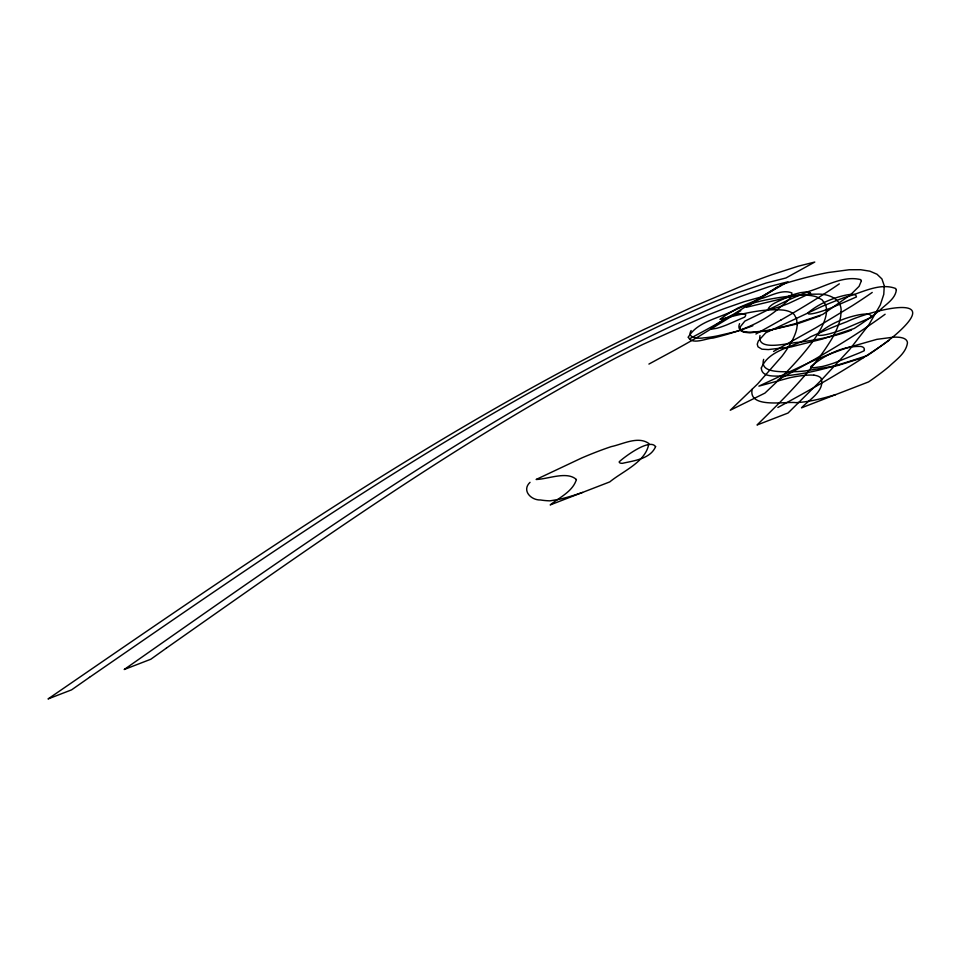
<?xml version="1.0" encoding="UTF-8"?>
<svg xmlns="http://www.w3.org/2000/svg" width="961" height="961" viewBox="0 0 961 961"><rect width="100%" height="100%" fill="white"/><g stroke="black" fill="none" stroke-linecap="round" stroke-linejoin="round"><path stroke-width="1.44" d="M752.127 389.301C748.126 408.845 785.389 401.254 795.936 402.647C809.534 401.938 822.796 398.443 835.782 394.575M759.995 335.533C756.295 352.795 791.408 341.876 799.672 342.284C817.186 339.509 834.965 336.71 851.482 330.019M763.659 359.354C759.286 373.3 781.894 371.511 790.29 371.835A631.737 83.583 -24.3 0 0 804.91 371.006L837.884 365.492L864.287 357.252M739.562 323.641C735.057 335.005 754.397 331.881 760.547 331.353A385.049 45.095 -25.4 0 0 773.173 329.371L796.753 324.025L820.25 315.809M691.127 330.536C686.322 338.224 698.971 338.789 703.668 337.864A327.148 36.29 -25.9 0 0 717.266 335.918L737.94 331.113L752.823 325.779M530.028 482.338C521.367 490.506 531.121 500.381 540.526 499.972A513.222 74.357 -25.6 0 0 549.992 500.849L559.41 499.276M885.117 314.247C851.278 338.993 814.676 359.63 778.038 379.871M888.829 340.482C853.596 365.576 815.829 386.863 777.857 407.488M778.062 286.546L732.246 315.052A163.694 17.418 -27.1 0 1 702.359 331.881L689.674 338.716M740.799 310.679L699.224 336.218A172.043 18.559 -27.2 0 1 675.163 349.864L648.915 364.075M780.909 320.037L755.899 334.02M773.545 351.45L815.925 327.737L852.095 305.85A186.338 23.941 -26.8 0 0 872.228 292.432M582.534 492.428L574.786 495.011A129.963 20.109 -27.2 0 1 559.41 499.276M813.919 375.162L811.444 375.066A205.173 34.476 -27.4 0 0 789.846 377.721L758.89 386.142L811.3 361.636A136.654 22.764 -26.6 0 1 847.446 347.702L876.888 339.341L893.382 337.191A160.091 26.944 -26.6 0 1 907.46 342.909C905.971 353.3 896.024 359.822 888.985 366.609A141.195 23.821 -26.5 0 1 868.54 381.925L801.498 407.824C808.766 399.956 825.583 390.683 820.994 378.105A185.978 31.064 -27.3 0 0 813.919 375.162M839.325 283.867A189.87 22.295 -26.9 0 1 780.885 320.049M896.349 289.922C895.352 298.859 886.15 304.12 880.228 309.898A144.462 20.397 -26.6 0 1 854.221 328.482L822.628 338.981L790.915 346.969L768.332 349.576L761.893 349.191L757.989 346.801L757.244 344.218L758.325 340.999L765.737 332.806L821.199 306.775A119.164 16.625 -26.5 0 1 845.067 297.309C861.056 293.225 879.219 282.234 895.664 288.492L896.349 289.922M688.28 337.191C692.088 345.371 706.203 338.224 713.05 338.08C737.447 332.146 761.653 323.821 780.68 306.811A123.08 14.607 -27 0 0 791.72 295.423L791.888 292.925C781.858 288.925 770.386 296.336 760.511 298.763A87.187 10.259 -26.9 0 0 737.628 308.169C722.107 318.199 698.094 320.229 688.28 337.191M861.38 280.828L859.074 286.366L850.557 294.763L822.736 314.427L795.336 323.665L768.44 330.668L749.904 332.854L743.586 332.182L740.402 330.428L740.222 326.884L744.823 321.13L786.795 300.769A100.941 12.829 -26.7 0 1 808.838 291.387C825.343 286.498 843.29 275.182 860.768 279.651L861.38 280.828M576.396 479.527C572.816 491.551 559.338 497.51 550.197 504.921L609.767 481.905C622.8 471.142 646.236 461.797 648.831 443.477C637.948 435.777 622.896 444.186 611.292 446.613A119.176 18.415 -27.9 0 0 581.849 457.916L536.142 479.479C548.094 479.179 566.918 470.806 576.396 479.527M761.328 367.991C761.508 377.505 775.119 375.943 781.593 376.087C811.072 374.093 839.446 364.772 867.315 355.534A158.709 24.65 -26.6 0 0 895.796 334.536C947.534 289.381 865.621 312.361 846.929 321.695A130.612 20.049 -26.5 0 0 810.411 336.879C794.807 347.221 769.196 348.879 761.328 367.991M841.067 311.784L840.719 316.205A1072.476 134.108 -30.2 0 1 831.926 338.68C812.045 371.439 784.128 398.286 757.04 425.002L788.02 413.038L821.162 380.304L849.476 349.696L868.888 324.758L880.276 304.961L883.772 294.378L884.264 285.741L881.91 278.918L877.009 274.233L869.897 271.182L860.612 269.705L849.176 269.753L828.022 272.564A522.352 67.714 -28.2 0 0 792.405 281.249L782.182 284.288L746.361 307.292L790.915 296.625A569.044 75.234 -28.6 0 1 816.79 294.174C827.601 293.477 842.268 298.547 841.067 311.784M810.567 293.177L788.645 303.436A51.209 6.114 -26.5 0 1 768.007 309.322C770.626 302.847 783.215 300.036 789.486 295.808A93.109 11.46 -26.8 0 1 800.537 292.661L807.817 291.7L810.567 293.177M817.871 334.116L818.652 335.293A61.84 8.829 -26.1 0 0 844.719 328.77L871.615 317.262L870.75 315.196L869.08 314.391A95.175 14.067 -26.5 0 0 858.702 314.884C843.986 317.875 829.103 324.121 817.871 334.116M797.258 324.758L796.837 328.157A789.317 99.295 -29.5 0 1 781.906 356.315L757.664 383.907L730.252 410.239L764.908 393.121L774.602 383.944A829.908 104.665 -29.5 0 0 825.175 304.024L822.099 299.82L816.838 296.973A568.636 73.48 -28.6 0 0 794.519 295.471C768.488 298.799 741.291 302.727 719.981 319.376C740.703 314.391 761.941 308.193 783.467 310.115A519.649 67.138 -28.6 0 1 794.363 314.752L796.561 318.944L797.258 324.758M807.841 312.974L808.501 313.947A56.483 7.376 -26.2 0 0 832.058 307.556L856.467 296.925L855.795 295.183L854.341 294.559A86.814 11.688 -26.6 0 0 845.067 295.291C831.697 298.33 818.292 304.072 807.841 312.974M864.335 349.804L864.143 350.801L859.326 352.951L834.448 362.886A62.093 9.73 -26.1 0 1 822.087 366.549L813.45 367.811L811.132 367.522L810.712 366.646C824.406 355.294 842.353 345.912 860.672 346.428A90.334 14.595 -26.5 0 1 864.335 349.804M655.594 446.649C650.333 458.998 634.116 460.631 622.44 463.322A47.509 7.496 -27.2 0 1 619.184 461.809C625.359 456.139 649.864 438.072 655.594 446.649M711.368 328.254L711.909 329.082L716.594 328.338A43.353 5.021 -26.7 0 0 726.744 324.89L744.703 317.082A79.583 9.37 -27 0 0 745.496 314.151C733.135 311.232 721.002 321.382 711.368 328.254M166.421 648.086L150.829 659.234L124.197 669.517C291.916 552.239 459.322 432.318 642.585 340.098A192.596 22.439 -27.2 0 1 674.322 324.854L713.29 307.496A188.668 21.947 -27.2 0 1 740.895 296.372L769.641 286.486L787.936 281.789L761.172 296.973L744.246 301.67L724.414 308.577A164.775 19.304 -27.2 0 0 707.608 315.184L642.621 344.531A161.1 18.824 -27.2 0 0 615.496 358.141C457.856 441.736 312.193 545.74 166.421 648.086M89.505 677.337L71.582 689.854L48.05 698.947C228.85 574.834 409.638 448.943 605.142 348.687A246.929 28.205 -27.3 0 1 644.122 329.431L692.449 307.027L739.778 286.883A257.043 29.551 -27.3 0 1 771.611 274.786L798.231 266.197L814.772 262.053L785.99 277.969L766.241 282.99L735.525 293.465A214.82 24.554 -27.3 0 0 706.071 305.226L663.462 324.037L619.605 344.927A217.498 24.854 -27.3 0 0 584.6 362.657C411.524 454.193 250.497 566.425 89.505 677.337"/></g></svg>
